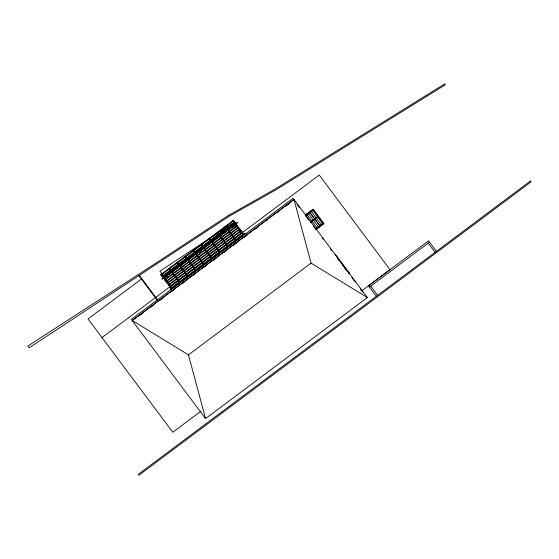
<?xml version="1.0" encoding="UTF-8"?>
<svg xmlns="http://www.w3.org/2000/svg" width="559" height="559" viewBox="0 0 559 559"><rect width="100%" height="100%" fill="white"/><g stroke="black" fill="none" stroke-linecap="round" stroke-linejoin="round"><path stroke-width="0.84" d="M335.079 255.183L335.512 254.855L348.718 272.841M348.536 273.03L348.907 272.694L348.474 273.023L348.809 273.4M315.961 229.623L323.794 223.481L323.018 224.131M232.698 225.913L232.397 225.522L233.271 224.872L233.858 225.654L232.991 226.304M233.564 225.263L233.131 225.584L232.837 225.2M362.148 290.554L389.986 269.634L319.252 175.079L102.004 337.601M348.802 273.456L349.235 273.134L335.512 254.855M141.406 279.06L88.063 318.965L172.794 432.233L201.107 411.054M233.613 220.176L160.58 274.783L160.88 275.196L233.893 220.546L233.599 220.162M161.048 274.511L161.446 274.217M169.07 268.516L169.461 268.222M177.084 262.513L177.476 262.22L187.88 276.125M185.099 256.518L185.49 256.225M193.512 250.229L193.121 250.523L203.518 264.428M201.135 244.528L201.526 244.234L211.931 258.139M209.15 238.525L209.541 238.232M217.563 232.237L217.165 232.53L227.569 246.435M225.186 226.535L225.577 226.241M162.005 275.79L162.403 275.496M170.027 269.794L170.418 269.501M178.042 263.792L178.433 263.499M186.056 257.797L186.447 257.503M194.078 251.802L194.469 251.508M202.092 245.806L202.484 245.513M210.107 239.804L210.498 239.511M218.122 233.809L218.513 233.515M226.143 227.813L226.535 227.52M233.767 222.112L234.158 221.818M162.152 276.887L235.171 222.258L234.864 221.853L161.844 276.481L162.152 276.887L235.157 222.244M233.229 224.907L165.429 275.622L165.967 276.439L166.841 275.79M163.123 278.186L236.143 223.558M165.66 281.575L238.665 226.933L238.972 227.338L165.939 281.953L165.646 281.561M167.204 283.644L240.237 229.036L239.93 228.631L166.91 283.252L167.218 283.658M168.189 284.964L241.202 230.322L241.502 230.727M241.495 230.713L168.483 285.356L168.182 284.95M132.231 320.566L294.041 199.514M139.429 315.653L142.922 313.04M150.595 307.303L153.383 305.214M159.657 300.518L163.843 297.388M170.816 292.168L174.303 289.562M181.975 283.825L184.77 281.736M193.134 275.475L194.532 274.434M204.294 267.125L205.691 266.084M212.665 260.864L216.151 258.258M223.824 252.514L226.619 250.432M232.893 245.736L237.079 242.606M244.052 237.386L247.539 234.78M255.211 229.036L257.999 226.947M266.37 220.686L267.768 219.645M277.53 212.343L278.927 211.295M285.901 206.082L289.387 203.469M293.88 200.108L294.272 199.815M305.137 215.152L313.194 209.297L323.661 223.516M305.263 215.229L313.026 209.422M305.955 214.845L309.232 212.434M310.531 211.463L312.467 209.967M306.039 214.956L308.638 213.007M310.594 211.547L311.901 210.568M305.619 215.998L313.697 209.974M310.455 222.461L318.525 216.424M310.762 222.622L317.896 217.241M315.283 228.917L323.347 222.866M316.408 228.813L317.708 227.841M319.664 226.381L322.27 224.432M315.814 229.386L317.771 227.925M319.07 226.947L322.326 224.515M315.835 229.414L317.791 227.953M319.091 226.975L322.347 224.543M315.926 229.476L323.689 223.67M311.07 263.149L293.978 199.423L132.162 320.475L188.467 354.867L311.07 263.149L367.375 297.542L205.565 418.593L131.316 319.343L293.133 198.291L367.375 297.542M369.457 287.102L429.564 242.138M165.38 275.65L166.254 275.007L166.547 275.398M165.674 276.048L166.114 275.72L166.4 276.118M200.143 250.278L199.849 249.887L198.976 250.53L199.263 250.921M200.429 250.677L199.989 250.998L199.703 250.6M349.172 273.12L348.9 272.757M312.97 209.464L323.703 223.572M342.227 264.652L343.275 266.042M436.439 251.326L428.585 240.831L368.479 285.796L376.333 296.291M428.257 243.116L435.133 252.305M370.764 286.124L377.639 295.313M314.444 211.428L316.855 214.656M318.302 216.585L320.23 219.163M321.194 220.456L323.123 223.034M314.361 211.491L315.807 213.426M318.218 216.647L319.182 217.94M321.111 220.519L322.557 222.454M312.928 210.554L322.55 223.46M311.475 211.644L321.132 224.522M308.603 213.79L318.246 226.681M307.171 214.866L316.834 227.737M297.011 204.301L299.624 207.787M305.368 215.467L309.106 220.449M313.718 226.64L314.885 228.128M322.075 237.806L323.123 239.203M330.432 248.972L331.473 250.369M337.217 258.048L339.306 260.836M343.485 266.426L347.139 271.311M351.842 277.592L354.972 281.778M360.199 288.758L362.805 292.252M244.038 234.116L243.731 233.711L170.726 288.353L171.019 288.744M243.605 234.445L233.173 220.505L232.81 220.833L243.214 234.738M235.353 223.928L235.646 224.32M241.53 233.229L233.641 222.685L159.951 271.15L171.033 285.963M233.816 225.689L233.082 224.711L165.289 275.426L166.016 276.405M232.446 225.494L232.74 225.885M225.55 226.206L235.982 240.146M225.158 226.5L235.584 240.44M217.535 232.202L227.96 246.142M209.52 238.197L219.946 252.137M209.122 238.49L219.554 252.43M201.107 244.493L211.54 258.433M199.801 249.908L200.094 250.299M199.018 250.495L199.311 250.886M193.484 250.194L203.909 264.134M185.469 256.19L195.895 270.13M185.078 256.483L195.503 270.423M177.056 262.478L187.489 276.419M169.433 268.187L179.865 282.127M169.042 268.481L179.467 282.421M166.212 275.035L166.505 275.426M161.418 274.183L171.844 288.123M161.027 274.476L171.452 288.416M157.917 300.218L139.296 275.321L138.856 275.65L157.477 300.546M188.467 354.867L205.565 418.593M233.382 224.152L231.65 225.473L232.97 227.206L234.703 225.885L233.382 224.152M166.372 274.287L164.632 275.594L165.939 277.341L167.679 276.034L166.372 274.287M237.442 222.363L161.796 278.955L162.089 279.346L237.736 222.755L237.442 222.363M236.129 223.544L163.109 278.172L163.417 278.578L236.436 223.949L236.129 223.544M237.4 225.242L164.388 279.884L164.681 280.276L237.694 225.633L237.4 225.242M242.466 232.013L169.461 286.655L169.754 287.046L242.774 232.425L242.466 232.013M244.863 233.494L170.229 289.331L170.523 289.723L245.156 233.886L244.863 233.494M317.547 216.766L310.392 222.119L317.568 216.794M530.4 181.025L138.283 474.36L138.932 475.234L531.05 181.892L530.4 181.025M199.975 249.174L198.221 250.467L199.521 252.214L201.268 250.921L199.975 249.174M228.296 215.536L154.605 264.002L27.95 346.007L29.257 347.754L228.945 216.41L275.922 189.829L445.237 84.849L444.929 83.766L275.273 188.956L228.296 215.536M319.706 225.591L310.056 212.699L319.685 225.605"/></g></svg>
